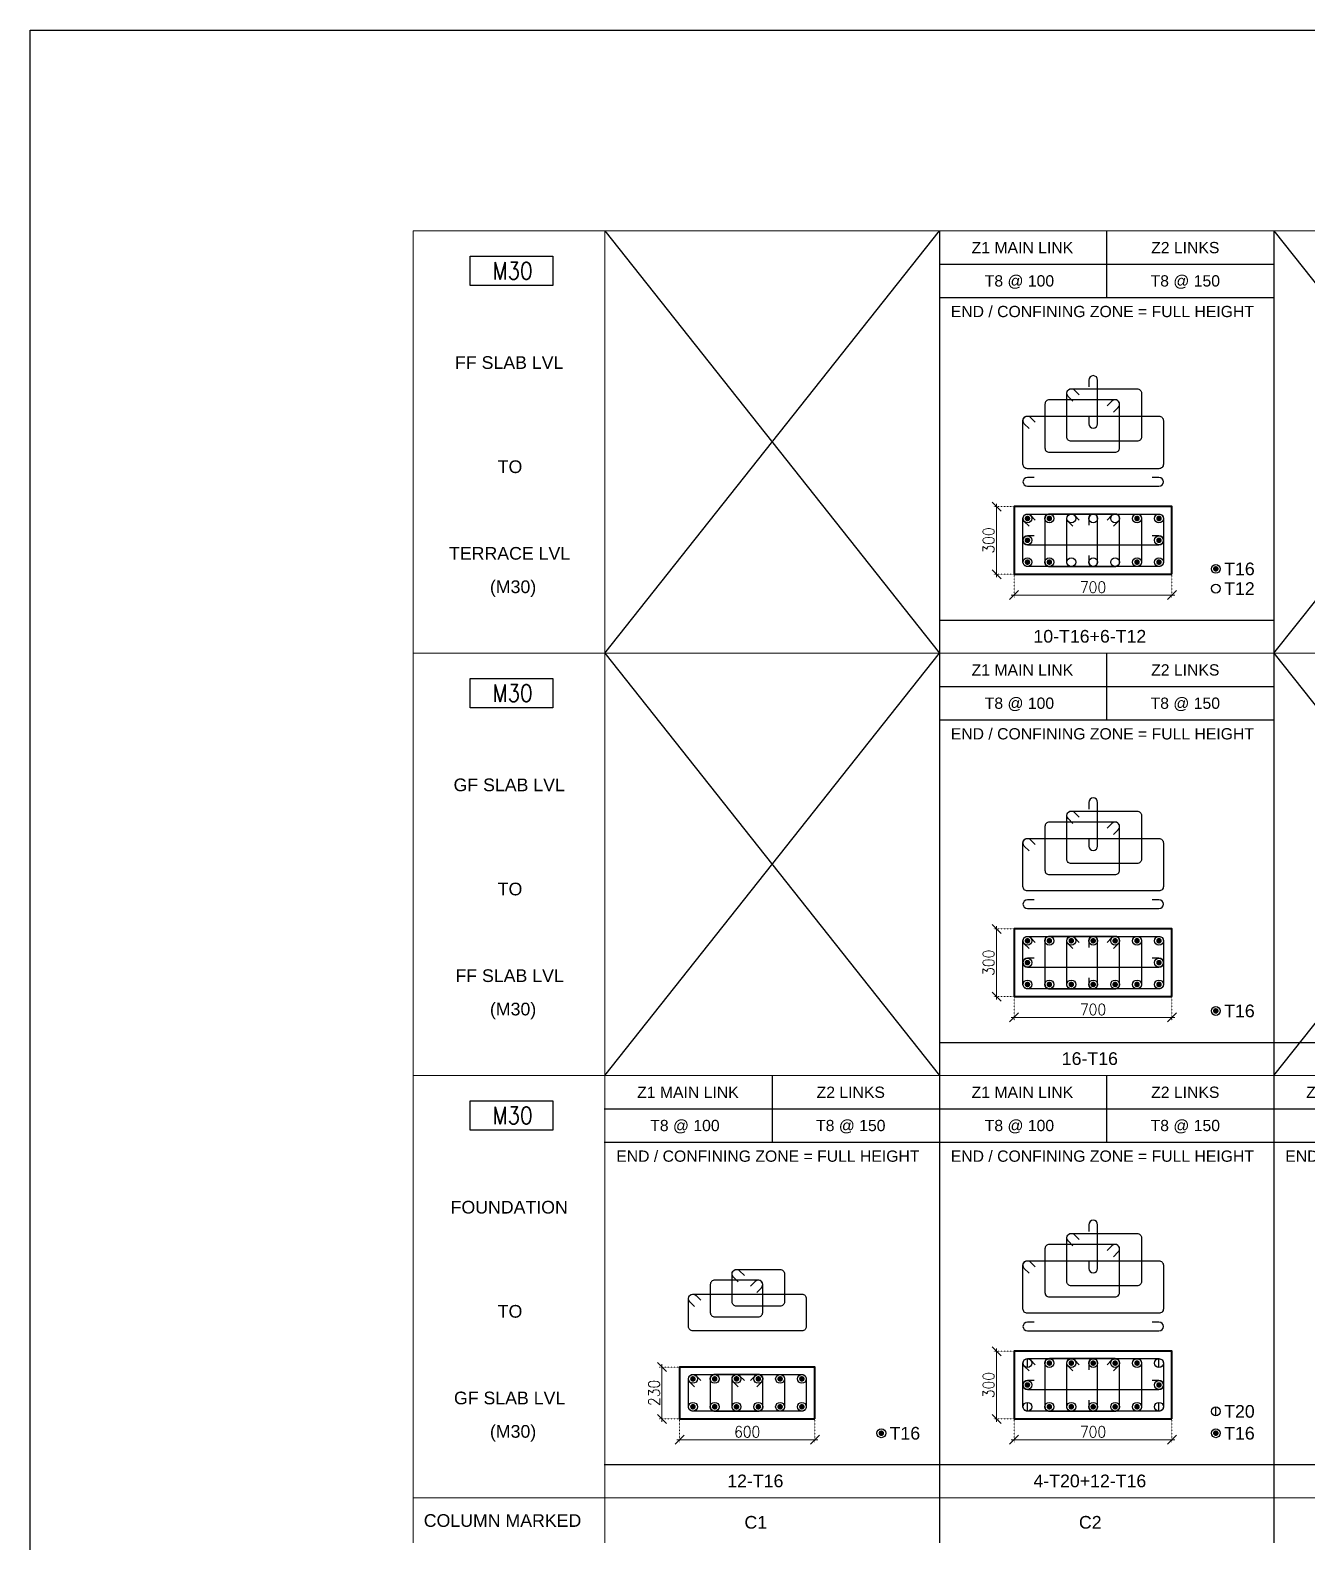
# Model space of a CAD drawing. Header units: millimetres. Extents: x 149548 to 2112824, y -1657616 to -1354760.
# Drawn here: x 1991051 to 2013708, y -1604346 to -1577511 of the extents above; entities that cross this region are included whole.
import ezdxf
from ezdxf.enums import TextEntityAlignment as Align

# ---------------------------------------------------------------- set-up
doc = ezdxf.new("R2010")
doc.units = ezdxf.units.MM
doc.header["$MEASUREMENT"] = 0
doc.header["$PDMODE"] = 98
doc.linetypes.add('DOT', pattern=[0.25, 0, -0.25])
for name, color, linetype in [('Columns', 90, 'Continuous'), ('S-TEXT', 7, 'Continuous'), ('s_hatch_25', 13, 'Continuous'), ('s_hatch_50', 43, 'Continuous'), ('s_rebar_link', 225, 'Continuous'), ('s_rebar_linkexp', 155, 'Continuous'), ('TEXT', 43, 'Continuous')]:
    doc.layers.add(name, color=color, linetype=linetype)
for name, color, linetype, lineweight in [('s-dm', 171, 'Continuous', 15), ('s_text', 20, 'Continuous', 9), ('TXT', 255, 'Continuous', 5)]:
    doc.layers.add(name, color=color, linetype=linetype, lineweight=lineweight)
doc.styles.add('ARIAL', font='arial.ttf')
doc.styles.add('RC-ROMANS-85', font='romans.shx', dxfattribs={"width": 0.85})
doc.styles.add('RS', font='romans.shx', dxfattribs={"width": 0.9})
doc.dimstyles.new('Maheboob', dxfattribs={"dimtxt": 100, "dimasz": 100, "dimexe": 0, "dimexo": 0, "dimgap": 50, "dimtad": 1, "dimdec": 0, "dimdsep": 46, "dimtxsty": 'RS', "dimblk": 'ME', "dimcen": 225, "dimdle": 25, "dimclrd": 256, "dimclre": 256, "dimclrt": 7, "dimadec": 1, "dimazin": 1, "dimtfac": 1, "dimtdec": 0, "dimtmove": 0, "dimatfit": 0, "dimldrblk": 'ME', "dimfxl": 1, "dimlwd": -1, "dimlwe": -1, "dimarcsym": 0})

# ---------------------------------------------------------------- blocks, each defined once
blk = doc.blocks.new('_Oblique')
at = {"color": 0, "linetype": 'ByBlock', "lineweight": -2}
blk.add_line((-0.5, -0.5), (0.5, 0.5), dxfattribs=at)
blk = doc.blocks.new('*D1169')
at = {"layer": 'Defpoints', "color": 0}
for p in [(2002255, -1601228), (2002567, -1601228), (2002567, -1602148)]:
    blk.add_point(p, dxfattribs=at)
at = {"layer": 's-dm', "linetype": 'DOT'}
for p, q in [((2002567, -1601228), (2002205, -1601228)), ((2002567, -1602148), (2002205, -1602148))]:
    blk.add_line(p, q, dxfattribs=at)
at = {"layer": 's-dm'}
blk.add_line((2002255, -1602198), (2002255, -1601178), dxfattribs=at)
at = {"layer": 's-dm', "xscale": 160, "yscale": 160, "zscale": 160}
for p, rotation in [((2002255, -1601228), 90), ((2002255, -1602148), 270)]:
    blk.add_blockref('_Oblique', p, dxfattribs=dict(at, rotation=rotation))
at = {"layer": 's-dm', "color": 7, "insert": (2002115, -1601688), "char_height": 200, "attachment_point": 5, "rotation": 90, "style": 'RS'}
blk.add_mtext('230', dxfattribs=at)
blk = doc.blocks.new('ME')
at = {"layer": 's-dm', "color": 2, "ltscale": 50}
for p, q in [((0, -1.04), (0, 1.04)), ((-1.04, 0), (1.04, 0))]:
    blk.add_line(p, q, dxfattribs=at)
blk.add_lwpolyline([(0.74, 0.74), (-0.74, -0.74)], dxfattribs=at)
blk = doc.blocks.new('*D1170')
at = {"layer": 'Defpoints', "color": 0}
for p in [(2002567, -1602148), (2004967, -1602148), (2002567, -1602518)]:
    blk.add_point(p, dxfattribs=at)
at = {"layer": 's-dm', "linetype": 'DOT'}
for p, q in [((2002567, -1602148), (2002567, -1602568)), ((2004967, -1602148), (2004967, -1602568))]:
    blk.add_line(p, q, dxfattribs=at)
at = {"layer": 's-dm'}
blk.add_line((2005017, -1602518), (2002517, -1602518), dxfattribs=at)
at = {"layer": 's-dm', "xscale": 160, "yscale": 160, "zscale": 160, "rotation": 180}
blk.add_blockref('_Oblique', (2002567, -1602518), dxfattribs=at)
at = {"layer": 's-dm', "xscale": 160, "yscale": 160, "zscale": 160}
blk.add_blockref('_Oblique', (2004967, -1602518), dxfattribs=at)
at = {"layer": 's-dm', "color": 7, "insert": (2003767, -1602378), "char_height": 200, "attachment_point": 5, "style": 'RS'}
blk.add_mtext('600', dxfattribs=at)
blk = doc.blocks.new('*D1171')
at = {"layer": 'Defpoints', "color": 0}
for p in [(2008188, -1600948), (2008500, -1600948), (2008500, -1602148)]:
    blk.add_point(p, dxfattribs=at)
at = {"layer": 's-dm', "linetype": 'DOT'}
for p, q in [((2008500, -1600948), (2008138, -1600948)), ((2008500, -1602148), (2008138, -1602148))]:
    blk.add_line(p, q, dxfattribs=at)
at = {"layer": 's-dm'}
blk.add_line((2008188, -1602198), (2008188, -1600898), dxfattribs=at)
at = {"layer": 's-dm', "xscale": 160, "yscale": 160, "zscale": 160}
for p, rotation in [((2008188, -1600948), 90), ((2008188, -1602148), 270)]:
    blk.add_blockref('_Oblique', p, dxfattribs=dict(at, rotation=rotation))
at = {"layer": 's-dm', "color": 7, "insert": (2008048, -1601548), "char_height": 200, "attachment_point": 5, "rotation": 90, "style": 'RS'}
blk.add_mtext('300', dxfattribs=at)
blk = doc.blocks.new('*D1172')
at = {"layer": 'Defpoints', "color": 0}
for p in [(2008500, -1602148), (2011300, -1602148), (2008500, -1602518)]:
    blk.add_point(p, dxfattribs=at)
at = {"layer": 's-dm', "linetype": 'DOT'}
for p, q in [((2008500, -1602148), (2008500, -1602568)), ((2011300, -1602148), (2011300, -1602568))]:
    blk.add_line(p, q, dxfattribs=at)
at = {"layer": 's-dm'}
blk.add_line((2011350, -1602518), (2008450, -1602518), dxfattribs=at)
at = {"layer": 's-dm', "xscale": 160, "yscale": 160, "zscale": 160, "rotation": 180}
blk.add_blockref('_Oblique', (2008500, -1602518), dxfattribs=at)
at = {"layer": 's-dm', "xscale": 160, "yscale": 160, "zscale": 160}
blk.add_blockref('_Oblique', (2011300, -1602518), dxfattribs=at)
at = {"layer": 's-dm', "color": 7, "insert": (2009900, -1602378), "char_height": 200, "attachment_point": 5, "style": 'RS'}
blk.add_mtext('700', dxfattribs=at)
blk = doc.blocks.new('*D1195')
at = {"layer": 'Defpoints', "color": 0}
for p in [(2008188, -1593455), (2008500, -1593455), (2008500, -1594655)]:
    blk.add_point(p, dxfattribs=at)
at = {"layer": 's-dm', "linetype": 'DOT'}
for p, q in [((2008500, -1593455), (2008138, -1593455)), ((2008500, -1594655), (2008138, -1594655))]:
    blk.add_line(p, q, dxfattribs=at)
at = {"layer": 's-dm'}
blk.add_line((2008188, -1594705), (2008188, -1593405), dxfattribs=at)
at = {"layer": 's-dm', "xscale": 160, "yscale": 160, "zscale": 160}
for p, rotation in [((2008188, -1593455), 90), ((2008188, -1594655), 270)]:
    blk.add_blockref('_Oblique', p, dxfattribs=dict(at, rotation=rotation))
at = {"layer": 's-dm', "color": 7, "insert": (2008048, -1594055), "char_height": 200, "attachment_point": 5, "rotation": 90, "style": 'RS'}
blk.add_mtext('300', dxfattribs=at)
blk = doc.blocks.new('*D1196')
at = {"layer": 'Defpoints', "color": 0}
for p in [(2008500, -1594655), (2011300, -1594655), (2008500, -1595025)]:
    blk.add_point(p, dxfattribs=at)
at = {"layer": 's-dm', "linetype": 'DOT'}
for p, q in [((2008500, -1594655), (2008500, -1595075)), ((2011300, -1594655), (2011300, -1595075))]:
    blk.add_line(p, q, dxfattribs=at)
at = {"layer": 's-dm'}
blk.add_line((2011350, -1595025), (2008450, -1595025), dxfattribs=at)
at = {"layer": 's-dm', "xscale": 160, "yscale": 160, "zscale": 160, "rotation": 180}
blk.add_blockref('_Oblique', (2008500, -1595025), dxfattribs=at)
at = {"layer": 's-dm', "xscale": 160, "yscale": 160, "zscale": 160}
blk.add_blockref('_Oblique', (2011300, -1595025), dxfattribs=at)
at = {"layer": 's-dm', "color": 7, "insert": (2009900, -1594885), "char_height": 200, "attachment_point": 5, "style": 'RS'}
blk.add_mtext('700', dxfattribs=at)
blk = doc.blocks.new('*D1221')
at = {"layer": 'Defpoints', "color": 0}
for p in [(2008188, -1585962), (2008500, -1585962), (2008500, -1587162)]:
    blk.add_point(p, dxfattribs=at)
at = {"layer": 's-dm', "linetype": 'DOT'}
for p, q in [((2008500, -1585962), (2008138, -1585962)), ((2008500, -1587162), (2008138, -1587162))]:
    blk.add_line(p, q, dxfattribs=at)
at = {"layer": 's-dm'}
blk.add_line((2008188, -1587212), (2008188, -1585912), dxfattribs=at)
at = {"layer": 's-dm', "xscale": 160, "yscale": 160, "zscale": 160}
for p, rotation in [((2008188, -1585962), 90), ((2008188, -1587162), 270)]:
    blk.add_blockref('_Oblique', p, dxfattribs=dict(at, rotation=rotation))
at = {"layer": 's-dm', "color": 7, "insert": (2008048, -1586562), "char_height": 200, "attachment_point": 5, "rotation": 90, "style": 'RS'}
blk.add_mtext('300', dxfattribs=at)
blk = doc.blocks.new('*D1222')
at = {"layer": 'Defpoints', "color": 0}
for p in [(2008500, -1587162), (2011300, -1587162), (2008500, -1587532)]:
    blk.add_point(p, dxfattribs=at)
at = {"layer": 's-dm', "linetype": 'DOT'}
for p, q in [((2008500, -1587162), (2008500, -1587582)), ((2011300, -1587162), (2011300, -1587582))]:
    blk.add_line(p, q, dxfattribs=at)
at = {"layer": 's-dm'}
blk.add_line((2011350, -1587532), (2008450, -1587532), dxfattribs=at)
at = {"layer": 's-dm', "xscale": 160, "yscale": 160, "zscale": 160, "rotation": 180}
blk.add_blockref('_Oblique', (2008500, -1587532), dxfattribs=at)
at = {"layer": 's-dm', "xscale": 160, "yscale": 160, "zscale": 160}
blk.add_blockref('_Oblique', (2011300, -1587532), dxfattribs=at)
at = {"layer": 's-dm', "color": 7, "insert": (2009900, -1587392), "char_height": 200, "attachment_point": 5, "style": 'RS'}
blk.add_mtext('700', dxfattribs=at)

msp = doc.modelspace()

# ---------------------------------------------------------------- linework, layer by layer
at = {"lineweight": -3}
msp.add_lwpolyline([(2112824, -1657616.5), (1991050.7, -1657616.5), (1991050.7, -1577510.7), (2112824, -1577510.7)], close=True, dxfattribs=at)
at = {"layer": 'Columns', "lineweight": 40}
for points in [[(2011300.3, -1587162.1), (2011300.3, -1585962.1), (2008500.3, -1585962.1), (2008500.3, -1587162.1)], [(2011300.3, -1594655.1), (2011300.3, -1593455.1), (2008500.3, -1593455.1), (2008500.3, -1594655.1)], [(2011300.3, -1602148), (2011300.3, -1600948), (2008500.3, -1600948), (2008500.3, -1602148)], [(2004967.4, -1602148), (2004967.4, -1601228), (2002567.4, -1601228), (2002567.4, -1602148)]]:
    msp.add_lwpolyline(points, close=True, dxfattribs=at)
at = {"layer": 'S-TEXT', "color": 1}
for points in [[(1998853.8, -1581517.2), (2000316.7, -1581517.2), (2000316.7, -1582038.1), (1998853.8, -1582038.1)], [(1998853.8, -1589010.2), (2000316.7, -1589010.2), (2000316.7, -1589531.1), (1998853.8, -1589531.1)], [(1998853.8, -1596503.1), (2000316.7, -1596503.1), (2000316.7, -1597024), (1998853.8, -1597024)]]:
    msp.add_lwpolyline(points, close=True, dxfattribs=at)
at = {"layer": 's_hatch_25'}
for p, q in [((2001242.1, -1588564.8), (2007175, -1581071.8)), ((2001242.1, -1581071.8), (2007175, -1588564.8)), ((2007175, -1581071.8), (2007175, -1604345.9)), ((2013107.9, -1581071.8), (2013107.9, -1604345.9)), ((2013107.9, -1588564.8), (2019040.8, -1581071.8)), ((2013107.9, -1581071.8), (2019040.8, -1588564.8)), ((2001242.1, -1588564.8), (2007175, -1596057.7)), ((2001242.1, -1596057.7), (2007175, -1588564.8)), ((2013107.9, -1588564.8), (2019040.8, -1596057.7)), ((2013107.9, -1596057.7), (2019040.8, -1588564.8))]:
    msp.add_line(p, q, dxfattribs=at)
at = {"layer": 's_hatch_50'}
for p, q in [((2007175, -1587974.6), (2013107.9, -1587974.6)), ((2007175, -1595467.5), (2043372.5, -1595467.5)), ((2001228.1, -1602960.5), (2078970, -1602960.4))]:
    msp.add_line(p, q, dxfattribs=at)
at = {"layer": 's_rebar_link'}
for p, q in [((2008736.5, -1601237.3), (2008736.5, -1601079.8)), ((2011069.2, -1601237.3), (2011069.2, -1601079.8)), ((2008736.5, -1602012.3), (2008736.5, -1601854.8)), ((2011069.2, -1602012.3), (2011069.2, -1601854.8)), ((2012077.8, -1602093.6), (2012077.8, -1601936.2))]:
    msp.add_line(p, q, dxfattribs=at)
for points in [[(2008764.3, -1586311.9), (2008680.8, -1586228.4, -0.668178), (2008736.5, -1586094), (2011069.2, -1586094, -0.4142136), (2011147.9, -1586172.7), (2011147.9, -1586947.7, -0.4142136), (2011069.2, -1587026.4), (2008736.5, -1587026.4, -0.4142136), (2008657.8, -1586947.7), (2008657.8, -1586172.7, -0.6681793), (2008792.2, -1586117), (2008875.7, -1586200.5)], [(2010263.8, -1586311.9), (2010347.3, -1586228.4, 0.668178), (2010291.6, -1586094), (2009125.3, -1586094, 0.4142136), (2009046.5, -1586172.7), (2009046.5, -1586947.7, 0.4142136), (2009125.3, -1587026.4), (2010291.6, -1587026.4, 0.4142136), (2010370.3, -1586947.7), (2010370.3, -1586172.7, 0.6681793), (2010235.9, -1586117), (2010152.4, -1586200.5)], [(2009541.9, -1586311.9), (2009458.4, -1586228.4, -0.668178), (2009514.1, -1586094), (2010680.4, -1586094, -0.4142136), (2010759.1, -1586172.7), (2010759.1, -1586947.7, -0.4142136), (2010680.4, -1587026.4), (2009514.1, -1587026.4, -0.4142136), (2009435.3, -1586947.7), (2009435.3, -1586172.7, -0.6681793), (2009569.7, -1586117), (2009653.2, -1586200.5)], [(2009824.1, -1586829.6), (2009824.1, -1586947.7, 1), (2009981.6, -1586947.7), (2009981.6, -1586172.7, 1), (2009824.1, -1586172.7), (2009824.1, -1586290.8)], [(2008854.6, -1586481.5), (2008736.5, -1586481.5, 1), (2008736.5, -1586638.9), (2011069.2, -1586638.9, 1), (2011069.2, -1586481.5), (2010951.1, -1586481.5)], [(2008764.3, -1593804.8), (2008680.8, -1593721.3, -0.668178), (2008736.5, -1593586.9), (2011069.2, -1593586.9, -0.4142136), (2011147.9, -1593665.6), (2011147.9, -1594440.6, -0.4142136), (2011069.2, -1594519.3), (2008736.5, -1594519.3, -0.4142136), (2008657.8, -1594440.6), (2008657.8, -1593665.6, -0.6681793), (2008792.2, -1593610), (2008875.7, -1593693.5)], [(2010263.8, -1593804.8), (2010347.3, -1593721.3, 0.668178), (2010291.6, -1593586.9), (2009125.3, -1593586.9, 0.4142136), (2009046.5, -1593665.6), (2009046.5, -1594440.6, 0.4142136), (2009125.3, -1594519.3), (2010291.6, -1594519.3, 0.4142136), (2010370.4, -1594440.6), (2010370.4, -1593665.6, 0.6681793), (2010236, -1593610), (2010152.4, -1593693.5)], [(2009541.9, -1593804.8), (2009458.4, -1593721.3, -0.668178), (2009514.1, -1593586.9), (2010680.4, -1593586.9, -0.4142136), (2010759.1, -1593665.6), (2010759.1, -1594440.6, -0.4142136), (2010680.4, -1594519.3), (2009514.1, -1594519.3, -0.4142136), (2009435.3, -1594440.6), (2009435.3, -1593665.6, -0.6681793), (2009569.7, -1593610), (2009653.2, -1593693.5)], [(2009824.1, -1594322.5), (2009824.1, -1594440.6, 1), (2009981.6, -1594440.6), (2009981.6, -1593665.7, 1), (2009824.1, -1593665.7), (2009824.1, -1593783.7)], [(2008854.6, -1593974.4), (2008736.5, -1593974.4, 1), (2008736.5, -1594131.8), (2011069.2, -1594131.8, 1), (2011069.2, -1593974.4), (2010951.1, -1593974.4)], [(2008764.3, -1601297.7), (2008680.8, -1601214.2, -0.668178), (2008736.5, -1601079.8), (2011069.2, -1601079.8, -0.4142136), (2011147.9, -1601158.6), (2011147.9, -1601933.5, -0.4142136), (2011069.2, -1602012.3), (2008736.5, -1602012.3, -0.4142136), (2008657.8, -1601933.5), (2008657.8, -1601158.6, -0.6681793), (2008792.2, -1601102.9), (2008875.7, -1601186.4)], [(2010263.8, -1601297.7), (2010347.3, -1601214.2, 0.668178), (2010291.6, -1601079.8), (2009125.3, -1601079.8, 0.4142136), (2009046.5, -1601158.6), (2009046.5, -1601933.5, 0.4142136), (2009125.3, -1602012.3), (2010291.6, -1602012.3, 0.4142136), (2010370.4, -1601933.5), (2010370.4, -1601158.6, 0.6681793), (2010236, -1601102.9), (2010152.4, -1601186.4)], [(2009541.9, -1601297.7), (2009458.4, -1601214.2, -0.668178), (2009514.1, -1601079.8), (2010680.4, -1601079.8, -0.4142136), (2010759.1, -1601158.6), (2010759.1, -1601933.5, -0.4142136), (2010680.4, -1602012.3), (2009514.1, -1602012.3, -0.4142136), (2009435.3, -1601933.5), (2009435.3, -1601158.6, -0.6681793), (2009569.7, -1601102.9), (2009653.2, -1601186.4)], [(2009824.1, -1601815.5), (2009824.1, -1601933.5, 1), (2009981.6, -1601933.5), (2009981.6, -1601158.6, 1), (2009824.1, -1601158.6), (2009824.1, -1601276.7)], [(2002831.4, -1601577.8), (2002747.9, -1601494.2, -0.668178), (2002803.6, -1601359.8), (2004736.3, -1601359.8, -0.4142136), (2004815, -1601438.6), (2004815, -1601933.5, -0.4142136), (2004736.3, -1602012.3), (2002803.6, -1602012.3, -0.4142136), (2002724.8, -1601933.5), (2002724.8, -1601438.6, -0.6681793), (2002859.2, -1601382.9), (2002942.7, -1601466.4)], [(2003935.4, -1601577.8), (2004018.9, -1601494.2, 0.668178), (2003963.2, -1601359.8), (2003190.1, -1601359.8, 0.4142136), (2003111.4, -1601438.6), (2003111.4, -1601933.5, 0.4142136), (2003190.1, -1602012.3), (2003963.2, -1602012.3, 0.4142136), (2004041.9, -1601933.5), (2004041.9, -1601438.6, 0.6681793), (2003907.5, -1601382.9), (2003824, -1601466.4)], [(2003604.5, -1601577.8), (2003521, -1601494.2, -0.668178), (2003576.7, -1601359.8), (2004349.7, -1601359.8, -0.4142136), (2004428.5, -1601438.6), (2004428.5, -1601933.5, -0.4142136), (2004349.7, -1602012.3), (2003576.7, -1602012.3, -0.4142136), (2003497.9, -1601933.5), (2003497.9, -1601438.6, -0.6681793), (2003632.3, -1601382.9), (2003715.8, -1601466.4)], [(2008854.6, -1601467.3), (2008736.5, -1601467.3, 1), (2008736.5, -1601624.8), (2011069.2, -1601624.8, 1), (2011069.2, -1601467.3), (2010951.1, -1601467.3)]]:
    msp.add_lwpolyline(points, format="xyb", dxfattribs=at)
for points in [[(2008761.1, -1586172.7, 49.2, 49.2, -1), (2008711.9, -1586172.7, 49.2, 49.2, -1)], [(2009149.9, -1586172.7, 49.2, 49.2, -1), (2009100.7, -1586172.7, 49.2, 49.2, -1)], [(2010705, -1586172.7, 49.2, 49.2, -1), (2010655.8, -1586172.7, 49.2, 49.2, -1)], [(2011093.8, -1586172.7, 49.2, 49.2, -1), (2011044.6, -1586172.7, 49.2, 49.2, -1)], [(2008761.1, -1586560.2, 49.2, 49.2, -1), (2008711.9, -1586560.2, 49.2, 49.2, -1)], [(2011093.8, -1586560.2, 49.2, 49.2, -1), (2011044.6, -1586560.2, 49.2, 49.2, -1)], [(2008761.1, -1586947.7, 49.2, 49.2, -1), (2008711.9, -1586947.7, 49.2, 49.2, -1)], [(2009149.9, -1586947.7, 49.2, 49.2, -1), (2009100.7, -1586947.7, 49.2, 49.2, -1)], [(2010705, -1586947.7, 49.2, 49.2, -1), (2010655.8, -1586947.7, 49.2, 49.2, -1)], [(2011093.8, -1586947.7, 49.2, 49.2, -1), (2011044.6, -1586947.7, 49.2, 49.2, -1)], [(2012102.4, -1587067.5, 49.2, 49.2, -1), (2012053.2, -1587067.5, 49.2, 49.2, -1)], [(2008761.1, -1593665.6, 49.2, 49.2, -1), (2008711.9, -1593665.6, 49.2, 49.2, -1)], [(2009149.9, -1593665.6, 49.2, 49.2, -1), (2009100.7, -1593665.6, 49.2, 49.2, -1)], [(2009538.7, -1593665.6, 49.2, 49.2, -1), (2009489.4, -1593665.6, 49.2, 49.2, -1)], [(2009927.4, -1593665.6, 49.2, 49.2, -1), (2009878.2, -1593665.6, 49.2, 49.2, -1)], [(2010316.2, -1593665.6, 49.2, 49.2, -1), (2010267, -1593665.6, 49.2, 49.2, -1)], [(2010705, -1593665.6, 49.2, 49.2, -1), (2010655.8, -1593665.6, 49.2, 49.2, -1)], [(2011093.8, -1593665.6, 49.2, 49.2, -1), (2011044.6, -1593665.6, 49.2, 49.2, -1)], [(2008761.1, -1594053.1, 49.2, 49.2, -1), (2008711.9, -1594053.1, 49.2, 49.2, -1)], [(2011093.8, -1594053.1, 49.2, 49.2, -1), (2011044.6, -1594053.1, 49.2, 49.2, -1)], [(2008761.1, -1594440.6, 49.2, 49.2, -1), (2008711.9, -1594440.6, 49.2, 49.2, -1)], [(2009149.9, -1594440.6, 49.2, 49.2, -1), (2009100.7, -1594440.6, 49.2, 49.2, -1)], [(2009538.7, -1594440.6, 49.2, 49.2, -1), (2009489.4, -1594440.6, 49.2, 49.2, -1)], [(2009927.4, -1594440.6, 49.2, 49.2, -1), (2009878.2, -1594440.6, 49.2, 49.2, -1)], [(2010316.2, -1594440.6, 49.2, 49.2, -1), (2010267, -1594440.6, 49.2, 49.2, -1)], [(2010705, -1594440.6, 49.2, 49.2, -1), (2010655.8, -1594440.6, 49.2, 49.2, -1)], [(2011093.8, -1594440.6, 49.2, 49.2, -1), (2011044.6, -1594440.6, 49.2, 49.2, -1)], [(2012102.4, -1594910, 49.2, 49.2, -1), (2012053.2, -1594910, 49.2, 49.2, -1)], [(2009149.9, -1601158.6, 49.2, 49.2, -1), (2009100.7, -1601158.6, 49.2, 49.2, -1)], [(2009538.7, -1601158.6, 49.2, 49.2, -1), (2009489.4, -1601158.6, 49.2, 49.2, -1)], [(2009927.4, -1601158.6, 49.2, 49.2, -1), (2009878.2, -1601158.6, 49.2, 49.2, -1)], [(2010316.2, -1601158.6, 49.2, 49.2, -1), (2010267, -1601158.6, 49.2, 49.2, -1)], [(2010705, -1601158.6, 49.2, 49.2, -1), (2010655.8, -1601158.6, 49.2, 49.2, -1)], [(2002828.2, -1601438.6, 49.2, 49.2, -1), (2002779, -1601438.6, 49.2, 49.2, -1)], [(2003214.7, -1601438.6, 49.2, 49.2, -1), (2003165.5, -1601438.6, 49.2, 49.2, -1)], [(2003601.3, -1601438.6, 49.2, 49.2, -1), (2003552, -1601438.6, 49.2, 49.2, -1)], [(2003987.8, -1601438.6, 49.2, 49.2, -1), (2003938.6, -1601438.6, 49.2, 49.2, -1)], [(2004374.3, -1601438.6, 49.2, 49.2, -1), (2004325.1, -1601438.6, 49.2, 49.2, -1)], [(2004760.9, -1601438.6, 49.2, 49.2, -1), (2004711.7, -1601438.6, 49.2, 49.2, -1)], [(2008761.1, -1601546.1, 49.2, 49.2, -1), (2008711.9, -1601546.1, 49.2, 49.2, -1)], [(2011093.8, -1601546.1, 49.2, 49.2, -1), (2011044.6, -1601546.1, 49.2, 49.2, -1)], [(2002828.2, -1601933.5, 49.2, 49.2, -1), (2002779, -1601933.5, 49.2, 49.2, -1)], [(2003214.7, -1601933.5, 49.2, 49.2, -1), (2003165.5, -1601933.5, 49.2, 49.2, -1)], [(2003601.3, -1601933.5, 49.2, 49.2, -1), (2003552, -1601933.5, 49.2, 49.2, -1)], [(2003987.8, -1601933.5, 49.2, 49.2, -1), (2003938.6, -1601933.5, 49.2, 49.2, -1)], [(2004374.3, -1601933.5, 49.2, 49.2, -1), (2004325.1, -1601933.5, 49.2, 49.2, -1)], [(2004760.9, -1601933.5, 49.2, 49.2, -1), (2004711.7, -1601933.5, 49.2, 49.2, -1)], [(2009149.9, -1601933.5, 49.2, 49.2, -1), (2009100.7, -1601933.5, 49.2, 49.2, -1)], [(2009538.7, -1601933.5, 49.2, 49.2, -1), (2009489.4, -1601933.5, 49.2, 49.2, -1)], [(2009927.4, -1601933.5, 49.2, 49.2, -1), (2009878.2, -1601933.5, 49.2, 49.2, -1)], [(2010316.2, -1601933.5, 49.2, 49.2, -1), (2010267, -1601933.5, 49.2, 49.2, -1)], [(2010705, -1601933.5, 49.2, 49.2, -1), (2010655.8, -1601933.5, 49.2, 49.2, -1)], [(2006169.5, -1602402.9, 49.2, 49.2, -1), (2006120.3, -1602402.9, 49.2, 49.2, -1)], [(2012102.4, -1602402.9, 49.2, 49.2, -1), (2012053.2, -1602402.9, 49.2, 49.2, -1)]]:
    msp.add_lwpolyline(points, format="xyseb", close=True, dxfattribs=at)
for centre in [(2008736.5, -1586172.7), (2009125.3, -1586172.7), (2009514.1, -1586172.7), (2009902.8, -1586172.7), (2010291.6, -1586172.7), (2010680.4, -1586172.7), (2011069.2, -1586172.7), (2008736.5, -1586560.2), (2011069.2, -1586560.2), (2008736.5, -1586947.7), (2009125.3, -1586947.7), (2009514.1, -1586947.7), (2009902.8, -1586947.7), (2010291.6, -1586947.7), (2010680.4, -1586947.7), (2011069.2, -1586947.7), (2012077.8, -1587067.5), (2012077.8, -1587417), (2008736.5, -1593665.6), (2009125.3, -1593665.6), (2009514.1, -1593665.6), (2009902.8, -1593665.6), (2010291.6, -1593665.6), (2010680.4, -1593665.6), (2011069.2, -1593665.6), (2008736.5, -1594053.1), (2011069.2, -1594053.1), (2008736.5, -1594440.6), (2009125.3, -1594440.6), (2009514.1, -1594440.6), (2009902.8, -1594440.6), (2010291.6, -1594440.6), (2010680.4, -1594440.6), (2011069.2, -1594440.6), (2012077.8, -1594910), (2008736.5, -1601158.6), (2009125.3, -1601158.6), (2009514.1, -1601158.6), (2009902.8, -1601158.6), (2010291.6, -1601158.6), (2010680.4, -1601158.6), (2011069.2, -1601158.6), (2002803.6, -1601438.6), (2003190.1, -1601438.6), (2003576.7, -1601438.6), (2003963.2, -1601438.6), (2004349.7, -1601438.6), (2004736.3, -1601438.6), (2008736.5, -1601546.1), (2011069.2, -1601546.1), (2002803.6, -1601933.5), (2003190.1, -1601933.5), (2003576.7, -1601933.5), (2003963.2, -1601933.5), (2004349.7, -1601933.5), (2004736.3, -1601933.5), (2008736.5, -1601933.5), (2009125.3, -1601933.5), (2009514.1, -1601933.5), (2009902.8, -1601933.5), (2010291.6, -1601933.5), (2010680.4, -1601933.5), (2011069.2, -1601933.5), (2012077.8, -1602014.9), (2006144.9, -1602402.9), (2012077.8, -1602402.9)]:
    msp.add_circle(centre, 78.7, dxfattribs=at)
at = {"layer": 's_rebar_linkexp'}
for points in [[(2009824.1, -1584374.6), (2009824.1, -1584492.7, 1), (2009981.6, -1584492.7), (2009981.6, -1583717.7, 1), (2009824.1, -1583717.7), (2009824.1, -1583835.8)], [(2010263.8, -1584284.9), (2010347.3, -1584201.4, 0.668178), (2010291.6, -1584067), (2009125.3, -1584067, 0.4142136), (2009046.5, -1584145.7), (2009046.5, -1584920.6, 0.4142136), (2009125.3, -1584999.4), (2010291.6, -1584999.4, 0.4142136), (2010370.3, -1584920.6), (2010370.3, -1584145.7, 0.6681793), (2010235.9, -1584090), (2010152.4, -1584173.5)], [(2009541.9, -1584089.4), (2009458.4, -1584005.9, -0.668178), (2009514.1, -1583871.5), (2010680.4, -1583871.5, -0.4142136), (2010759.1, -1583950.2), (2010759.1, -1584725.1, -0.4142136), (2010680.4, -1584803.9), (2009514.1, -1584803.9, -0.4142136), (2009435.3, -1584725.1), (2009435.3, -1583950.2, -0.6681793), (2009569.7, -1583894.5), (2009653.2, -1583978)], [(2008764.3, -1584574.9), (2008680.8, -1584491.4, -0.668178), (2008736.5, -1584357), (2011069.2, -1584357, -0.4142136), (2011147.9, -1584435.7), (2011147.9, -1585210.6, -0.4142136), (2011069.2, -1585289.4), (2008736.5, -1585289.4, -0.4142136), (2008657.8, -1585210.6), (2008657.8, -1584435.7, -0.6681793), (2008792.2, -1584380), (2008875.7, -1584463.5)], [(2008854.6, -1585444.4), (2008736.5, -1585444.4, 1), (2008736.5, -1585601.9), (2011069.2, -1585601.9, 1), (2011069.2, -1585444.4), (2010951.1, -1585444.4)], [(2009824.1, -1591867.5), (2009824.1, -1591985.6, 1), (2009981.6, -1591985.6), (2009981.6, -1591210.6, 1), (2009824.1, -1591210.6), (2009824.1, -1591328.7)], [(2010263.8, -1591777.8), (2010347.3, -1591694.3, 0.668178), (2010291.6, -1591559.9), (2009125.3, -1591559.9, 0.4142136), (2009046.5, -1591638.6), (2009046.5, -1592413.6, 0.4142136), (2009125.3, -1592492.3), (2010291.6, -1592492.3, 0.4142136), (2010370.4, -1592413.6), (2010370.4, -1591638.6, 0.6681793), (2010236, -1591583), (2010152.4, -1591666.5)], [(2009541.9, -1591582.3), (2009458.4, -1591498.8, -0.668178), (2009514.1, -1591364.4), (2010680.4, -1591364.4, -0.4142136), (2010759.1, -1591443.1), (2010759.1, -1592218.1, -0.4142136), (2010680.4, -1592296.8), (2009514.1, -1592296.8, -0.4142136), (2009435.3, -1592218.1), (2009435.3, -1591443.1, -0.6681793), (2009569.7, -1591387.5), (2009653.2, -1591471)], [(2008764.3, -1592067.8), (2008680.8, -1591984.3, -0.668178), (2008736.5, -1591849.9), (2011069.2, -1591849.9, -0.4142136), (2011147.9, -1591928.6), (2011147.9, -1592703.6, -0.4142136), (2011069.2, -1592782.3), (2008736.5, -1592782.3, -0.4142136), (2008657.8, -1592703.6), (2008657.8, -1591928.6, -0.6681793), (2008792.2, -1591873), (2008875.7, -1591956.5)], [(2008854.6, -1592937.4), (2008736.5, -1592937.4, 1), (2008736.5, -1593094.8), (2011069.2, -1593094.8, 1), (2011069.2, -1592937.4), (2010951.1, -1592937.4)], [(2009824.1, -1599360.4), (2009824.1, -1599478.5, 1), (2009981.6, -1599478.5), (2009981.6, -1598703.6, 1), (2009824.1, -1598703.6), (2009824.1, -1598821.7)], [(2010263.8, -1599270.7), (2010347.3, -1599187.2, 0.668178), (2010291.6, -1599052.8), (2009125.3, -1599052.8, 0.4142136), (2009046.5, -1599131.6), (2009046.5, -1599906.5, 0.4142136), (2009125.3, -1599985.2), (2010291.6, -1599985.2, 0.4142136), (2010370.4, -1599906.5), (2010370.4, -1599131.6, 0.6681793), (2010236, -1599075.9), (2010152.4, -1599159.4)], [(2009541.9, -1599075.2), (2009458.4, -1598991.7, -0.668178), (2009514.1, -1598857.3), (2010680.4, -1598857.3, -0.4142136), (2010759.1, -1598936.1), (2010759.1, -1599711, -0.4142136), (2010680.4, -1599789.7), (2009514.1, -1599789.7, -0.4142136), (2009435.3, -1599711), (2009435.3, -1598936.1, -0.6681793), (2009569.7, -1598880.4), (2009653.2, -1598963.9)], [(2008764.3, -1599560.7), (2008680.8, -1599477.2, -0.668178), (2008736.5, -1599342.8), (2011069.2, -1599342.8, -0.4142136), (2011147.9, -1599421.6), (2011147.9, -1600196.5, -0.4142136), (2011069.2, -1600275.2), (2008736.5, -1600275.2, -0.4142136), (2008657.8, -1600196.5), (2008657.8, -1599421.6, -0.6681793), (2008792.2, -1599365.9), (2008875.7, -1599449.4)], [(2003604.5, -1599715.3), (2003521, -1599631.7, -0.668178), (2003576.7, -1599497.3), (2004349.7, -1599497.3, -0.4142136), (2004428.5, -1599576.1), (2004428.5, -1600071, -0.4142136), (2004349.7, -1600149.8), (2003576.7, -1600149.8, -0.4142136), (2003497.9, -1600071), (2003497.9, -1599576.1, -0.6681793), (2003632.3, -1599520.4), (2003715.8, -1599603.9)], [(2003935.4, -1599905.3), (2004018.9, -1599821.7, 0.668178), (2003963.2, -1599687.3), (2003190.1, -1599687.3, 0.4142136), (2003111.4, -1599766.1), (2003111.4, -1600261, 0.4142136), (2003190.1, -1600339.8), (2003963.2, -1600339.8, 0.4142136), (2004041.9, -1600261), (2004041.9, -1599766.1, 0.6681793), (2003907.5, -1599710.4), (2003824, -1599793.9)], [(2002831.4, -1600153.3), (2002747.9, -1600069.7, -0.668178), (2002803.6, -1599935.3), (2004736.3, -1599935.3, -0.4142136), (2004815, -1600014.1), (2004815, -1600509, -0.4142136), (2004736.3, -1600587.8), (2002803.6, -1600587.8, -0.4142136), (2002724.8, -1600509), (2002724.8, -1600014.1, -0.6681793), (2002859.2, -1599958.4), (2002942.7, -1600041.9)], [(2008854.6, -1600430.3), (2008736.5, -1600430.3, 1), (2008736.5, -1600587.8), (2011069.2, -1600587.8, 1), (2011069.2, -1600430.3), (2010951.1, -1600430.3)]]:
    msp.add_lwpolyline(points, format="xyb", dxfattribs=at)
at = {"layer": 's_text'}
for p, q in [((1997843.4, -1581071.8), (2078970, -1581071.8)), ((1997843.5, -1581071.8), (1997843.5, -1604345.9)), ((2001242.1, -1581071.8), (2001242.1, -1604345.9)), ((1997843.4, -1588564.8), (2078970, -1588564.8)), ((1997843.4, -1596057.7), (2078970, -1596057.7)), ((1997843.5, -1603550.7), (2078970, -1603550.7))]:
    msp.add_line(p, q, dxfattribs=at)
at = {"layer": 'TEXT', "color": 7}
for p, q in [((2010141.5, -1581071.8), (2010141.5, -1582252.8)), ((2007175, -1581662.5), (2013107.9, -1581662.5)), ((2007175, -1582252.9), (2013107.9, -1582252.9)), ((2010141.5, -1588564.8), (2010141.5, -1589745.8)), ((2007175, -1589155.4), (2013107.9, -1589155.4)), ((2007175, -1589745.8), (2013107.9, -1589745.8)), ((2004208.5, -1596057.7), (2004208.5, -1597238.7)), ((2010141.5, -1596057.7), (2010141.5, -1597238.7)), ((2001228.1, -1596648.4), (2078970, -1596648.3)), ((2001228.1, -1597238.8), (2078970, -1597238.7))]:
    msp.add_line(p, q, dxfattribs=at)

# ---------------------------------------------------------------- texts
at = {"layer": 'TEXT', "color": 7, "style": 'ARIAL'}
for s, height, p in [('Z1 MAIN LINK', 200, (2008647.7, -1581366.9)), ('Z2 LINKS', 200, (2011536.2, -1581366.9)), ('T8 @ 100', 200, (2008594.5, -1581957.4)), ('T8 @ 150', 200, (2011536.2, -1581957.4)), ('10-T16+6-T12', 225, (2009843.4, -1588263.2)), ('Z1 MAIN LINK', 200, (2008647.7, -1588859.9)), ('Z2 LINKS', 200, (2011536.2, -1588859.9)), ('T8 @ 100', 200, (2008594.5, -1589450.4)), ('T8 @ 150', 200, (2011536.2, -1589450.4)), ('16-T16', 225, (2009843.4, -1595756.2)), ('Z1 MAIN LINK', 200, (2002714.8, -1596352.8)), ('Z2 LINKS', 200, (2005603.3, -1596352.8)), ('Z1 MAIN LINK', 200, (2008647.7, -1596352.8)), ('Z2 LINKS', 200, (2011536.2, -1596352.8)), ('Z1 MAIN LINK', 200, (2014580.7, -1596352.8)), ('T8 @ 100', 200, (2002661.6, -1596943.3)), ('T8 @ 150', 200, (2005603.3, -1596943.3)), ('T8 @ 100', 200, (2008594.5, -1596943.3)), ('T8 @ 150', 200, (2011536.2, -1596943.3)), ('12-T16', 225, (2003910.5, -1603249.1)), ('4-T20+12-T16', 225, (2009843.4, -1603249.1))]:
    msp.add_text(s, height=height, dxfattribs=at).set_placement(p, align=Align.MIDDLE_CENTER)
for p in [(2007376.3, -1582600.6), (2007376.3, -1590093.5), (2001443.4, -1597586.5), (2007376.3, -1597586.5), (2013309.2, -1597586.5)]:
    msp.add_text('END / CONFINING ZONE = FULL HEIGHT', height=200, dxfattribs=at).set_placement(p)
at = {"layer": 'TEXT', "color": 1, "style": 'ARIAL'}
for s, p in [('FF SLAB LVL', (1999545.2, -1583406.6)), ('TO', (1999560.2, -1585254.2)), ('TERRACE LVL', (1999552.2, -1586791.6)), ('(M30)', (1999613.9, -1587384.2)), ('GF SLAB LVL', (1999545.2, -1590899.5)), ('TO', (1999560.2, -1592747.1)), ('FF SLAB LVL', (1999552.2, -1594284.6)), ('(M30)', (1999613.9, -1594877.1)), ('FOUNDATION', (1999545.2, -1598392.4)), ('TO', (1999560.2, -1600240.1)), ('GF SLAB LVL', (1999552.2, -1601777.5)), ('(M30)', (1999613.9, -1602370.1)), ('COLUMN MARKED', (1999426.7, -1603951.6))]:
    msp.add_text(s, height=225, dxfattribs=at).set_placement(p, align=Align.MIDDLE_CENTER)
at = {"layer": 'TEXT', "color": 7, "style": 'ARIAL'}
for s, p in [('T16', (2012225.5, -1587067.5)), ('T12', (2012225.5, -1587417)), ('T16', (2012225.5, -1594910)), ('T20', (2012225.5, -1602014.9)), ('T16', (2006292.5, -1602402.9)), ('T16', (2012225.5, -1602402.9))]:
    msp.add_text(s, height=225, dxfattribs=at).set_placement(p, align=Align.MIDDLE_LEFT)
at = {"layer": 'TEXT', "color": 1, "char_height": 225, "attachment_point": 5, "style": 'ARIAL'}
for s, insert in [('C1', (2003918.2, -1603984.7)), ('C2', (2009851.1, -1603984.7))]:
    msp.add_mtext(s, dxfattribs=dict(at, insert=insert))
at = {"layer": 'TXT', "color": 7, "style": 'RC-ROMANS-85', "width": 0.85}
for p in [(1999605, -1581778.8), (1999605, -1589271.7), (1999605.1, -1596764.7)]:
    msp.add_text('M30', height=303.75, dxfattribs=at).set_placement(p, align=Align.MIDDLE_CENTER)

# ---------------------------------------------------------------- dimensions: what is measured, and where the dimension line sits
at = {"layer": 's-dm'}
for base, p1, p2, picture, middle in [((2008188.4, -1585962.1), (2008500.3, -1587162.1), (2008500.3, -1585962.1), '*D1221', (2008048.4, -1586562.1)), ((2008188.4, -1593455.1), (2008500.3, -1594655.1), (2008500.3, -1593455.1), '*D1195', (2008048.4, -1594055.1)), ((2008188.4, -1600948), (2008500.3, -1602148), (2008500.3, -1600948), '*D1171', (2008048.4, -1601548)), ((2002255.5, -1601228), (2002567.4, -1602148), (2002567.4, -1601228), '*D1169', (2002115.5, -1601688))]:
    dim = msp.add_linear_dim(base=base, p1=p1, p2=p2, angle=90, dimstyle='Maheboob', override={"dimscale": 2, "dimasz": 80, "dimexe": 25, "dimgap": 20, "dimlfac": 0.25, "dimtxsty": 'RS', "dimblk1": 'Oblique', "dimblk2": 'Oblique', "dimsah": 1, "dimtmove": 1, "dimldrblk": 'ME', "dimfxl": 0, "dimarcsym": 1}, dxfattribs=at)
    dim.commit()
    dim.dimension.update_dxf_attribs({"geometry": picture, "text_midpoint": middle})
for base, p1, p2, picture, middle in [((2008500.3, -1587531.7), (2011300.3, -1587162.1), (2008500.3, -1587162.1), '*D1222', (2009900.3, -1587391.7)), ((2008500.3, -1595024.7), (2011300.3, -1594655.1), (2008500.3, -1594655.1), '*D1196', (2009900.3, -1594884.7)), ((2002567.4, -1602517.6), (2004967.4, -1602148), (2002567.4, -1602148), '*D1170', (2003767.4, -1602377.6)), ((2008500.3, -1602517.6), (2011300.3, -1602148), (2008500.3, -1602148), '*D1172', (2009900.3, -1602377.6))]:
    dim = msp.add_linear_dim(base=base, p1=p1, p2=p2, dimstyle='Maheboob', override={"dimscale": 2, "dimasz": 80, "dimexe": 25, "dimgap": 20, "dimlfac": 0.25, "dimtxsty": 'RS', "dimblk1": 'Oblique', "dimblk2": 'Oblique', "dimsah": 1, "dimtmove": 1, "dimldrblk": 'ME', "dimfxl": 0, "dimarcsym": 1}, dxfattribs=at)
    dim.commit()
    dim.dimension.update_dxf_attribs({"geometry": picture, "text_midpoint": middle})

doc.saveas('drawing.dxf')
